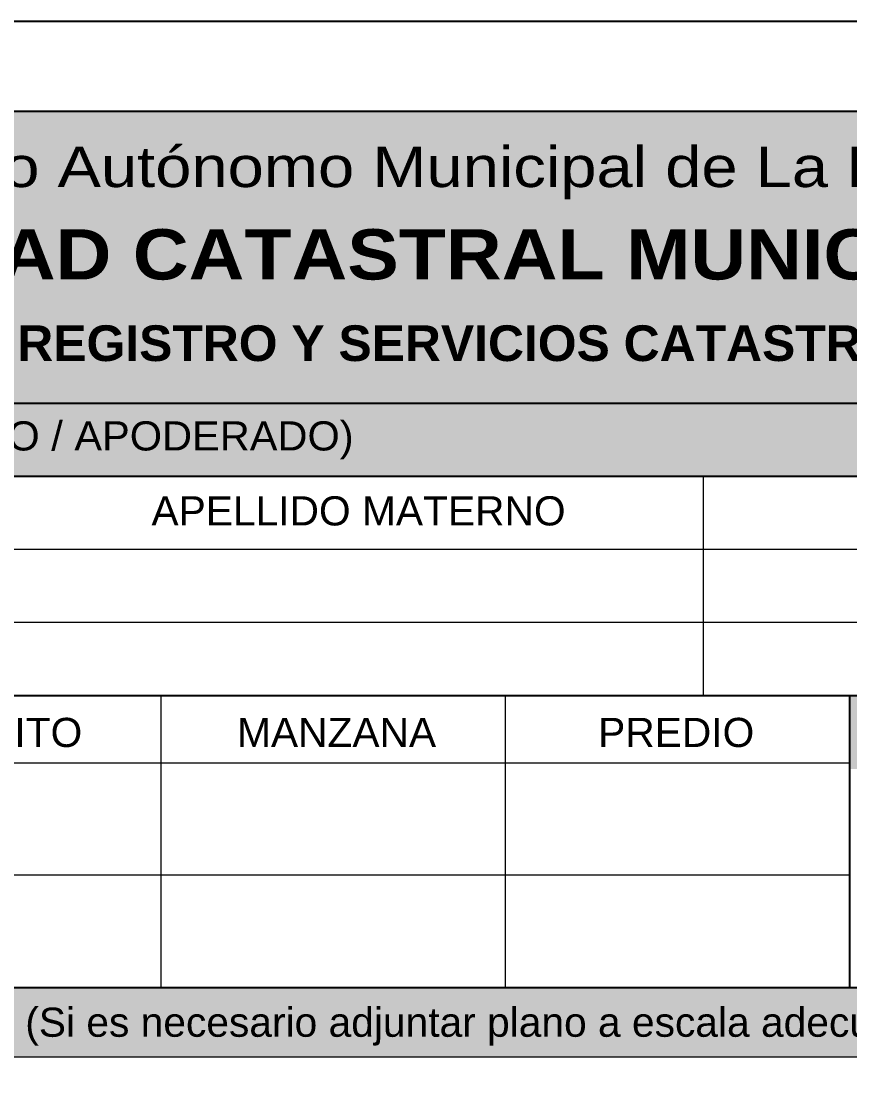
# Model space of a CAD drawing. Header units: inches. Extents: x 13.1 to 77.9, y 9.9 to 37.9.
# Drawn here: x 39.19 to 43.28, y 32.65 to 37.85 of the extents above; entities that cross this region are included whole.
import ezdxf

# ---------------------------------------------------------------- set-up
doc = ezdxf.new("R2010")
doc.units = ezdxf.units.IN
doc.header["$MEASUREMENT"] = 0
for name, color, linetype, lineweight in [('F_H', 253, 'Continuous', 13), ('F_NUEVA', 43, 'Continuous', 25), ('F_TEXT', 250, 'Continuous', 13), ('F_TEXTONUEVO', 250, 'Continuous', 13)]:
    doc.layers.add(name, color=color, linetype=linetype, lineweight=lineweight)
doc.layers.add('F_Layer01', color=7, linetype='Continuous')
doc.styles.add('ARIAL', font='arial.ttf', dxfattribs={"height": 0.2})

msp = doc.modelspace()

# ---------------------------------------------------------------- hatches: boundary and pattern name
at = {"layer": 'F_H'}
for points in [[(51.1571, 35.6044), (51.1571, 35.9654), (35.7571, 35.9654), (35.7571, 35.6044)], [(43.2822, 34.5216), (43.2822, 34.1607), (45.6072, 34.1607), (45.6072, 34.5216)], [(48.1571, 33.0823), (35.7571, 33.0823), (35.7571, 32.7391), (48.1571, 32.7391)]]:
    msp.add_hatch(color=256, dxfattribs=at).paths.add_polyline_path(points)
at = {"layer": 'F_Layer01', "true_color": 0xcb6120}
h = msp.add_hatch(color=32, dxfattribs=at)
h.dxf.hatch_style = 2
h.paths.add_polyline_path([(48.1327, 35.9653), (35.7571, 35.9653), (35.7571, 37.4047), (48.1327, 37.4047)])

# ---------------------------------------------------------------- linework, layer by layer
at = {"layer": 'Defpoints', "color": 2}
msp.add_lwpolyline([(56.2571, 37.8515), (56.2571, 9.8515), (34.6571, 9.8515), (34.6571, 37.8515)], close=True, dxfattribs=at)
at = {"layer": 'F_Layer01', "lineweight": 0}
msp.add_lwpolyline([(48.1327, 35.9653), (35.7571, 35.9653), (35.7571, 37.4047), (48.1327, 37.4047), (48.1327, 35.9653)], close=True, dxfattribs=at)
at = {"layer": 'F_NUEVA', "color": 7}
for p, q in [((55.7571, 37.4047), (35.7571, 37.4047)), ((35.7571, 35.9654), (51.1571, 35.9654)), ((35.7571, 35.9654), (51.1571, 35.9654)), ((35.7571, 35.9653), (51.1571, 35.9653)), ((51.1571, 35.6044), (35.7571, 35.6044)), ((50.7571, 34.5216), (35.7571, 34.5216)), ((43.2822, 33.0823), (43.2822, 34.5216)), ((35.7571, 33.0823), (55.7571, 33.0823))]:
    msp.add_line(p, q, dxfattribs=at)
at = {"layer": 'F_TEXTONUEVO', "color": 7}
for p, q in [((42.5571, 35.6044), (42.5571, 34.5216)), ((55.7571, 35.2435), (35.7571, 35.2435)), ((55.7571, 34.8825), (35.7571, 34.8825)), ((39.8822, 33.0823), (39.8822, 34.5216)), ((41.5822, 33.0823), (41.5822, 34.5216)), ((43.2822, 34.1895), (35.7571, 34.1895)), ((43.2822, 33.6359), (35.7571, 33.6359)), ((35.7571, 32.7391), (50.7571, 32.7391))]:
    msp.add_line(p, q, dxfattribs=at)

# ---------------------------------------------------------------- texts
at = {"attachment_point": 1, "style": 'ARIAL'}
for s, insert, char_height in [('{\\fArial|b1|i0|c0|p34;\\W1.1;AUTORIDAD CATASTRAL MUNICIPAL}', (37.3492, 36.8241), 0.248091), ('{\\fArial|b1|i0|c0|p34;UNIDAD DE REGISTRO Y SERVICIOS CATASTRALES}', (37.7367, 36.3497), 0.176104)]:
    msp.add_mtext_dynamic_manual_height_columns(s, width=8.524297, gutter_width=8.5, heights=[0], dxfattribs=dict(at, insert=insert, char_height=char_height))
at = {"layer": 'F_TEXT', "color": 7, "style": 'ARIAL'}
for s, height, width, p in [('Gobierno Autónomo Municipal de La Paz', 0.2, 1.15, (37.9594, 37.0323)), ('SOLICITANTE (S) (PROPIETARIO / APODERADO)', 0.143932, 1.02, (36.0807, 35.7321))]:
    msp.add_text(s, height=height, dxfattribs=dict(at, width=width)).set_placement(p)
for s, height, p in [('APELLIDO MATERNO', 0.143932, (39.834, 35.3621)), ('DISTRITO ', 0.14393, (38.5542, 34.2685)), ('MANZANA', 0.14393, (40.2564, 34.2685)), ('PREDIO', 0.14393, (42.0391, 34.2685)), ('(Si es necesario adjuntar plano a escala adecuada)', 0.143932, (39.211, 32.8383))]:
    msp.add_text(s, height=height, dxfattribs=at).set_placement(p)

doc.saveas('drawing.dxf')
